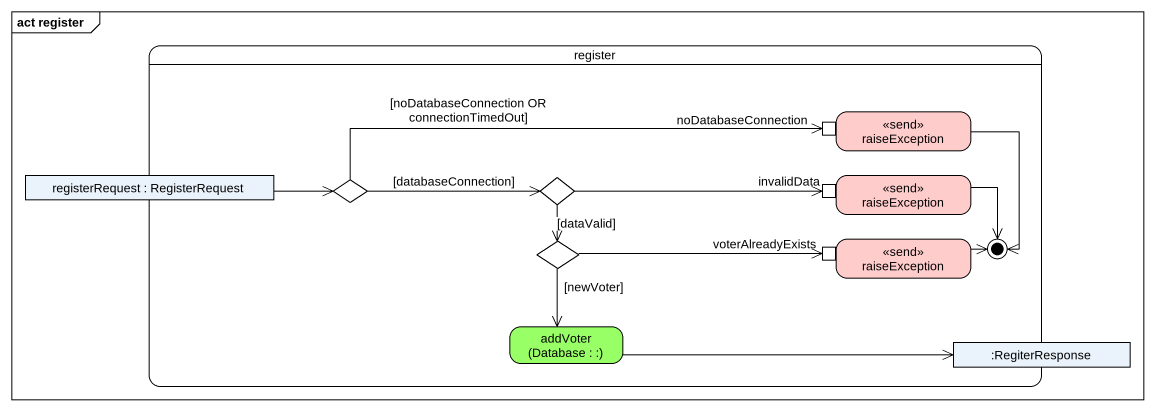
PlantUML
@startuml
mainframe act register
hide empty description
state register {
  state raiseException <<send>> #FFCCCC {
    state noDatabaseConnection <<inputPin>>
  }
  state "registerRequest : RegisterRequest" as registerRequest <<object>>
  state choice1 <<choice>>
  state choice2 <<choice>>
  state "raiseException" as raiseException_2 <<send>> #FFCCCC {
    state invalidData <<inputPin>>
  }
  state choice3 <<choice>>
  state "raiseException" as raiseException_3 <<send>> #FFCCCC {
    state voterAlreadyExists <<inputPin>>
  }
  state "addVoter (Database : :)" as addVoter_Database #99FF66
  state ":RegiterResponse" as RegiterResponse <<object>>
  raiseException --> [*]
  raiseException_2 -right-> [*]
  raiseException_3 -right-> [*]
}
registerRequest -right-> choice1
choice1 -right-> noDatabaseConnection : [noDatabaseConnection OR connectionTimedOut]
choice1 -right-> choice2 : [databaseConnection]
choice2 -right-> invalidData
choice2 --> choice3 : [dataValid]
choice3 -right-> voterAlreadyExists
choice3 --> addVoter_Database : [newVoter]
addVoter_Database -right-> RegiterResponse
@enduml
